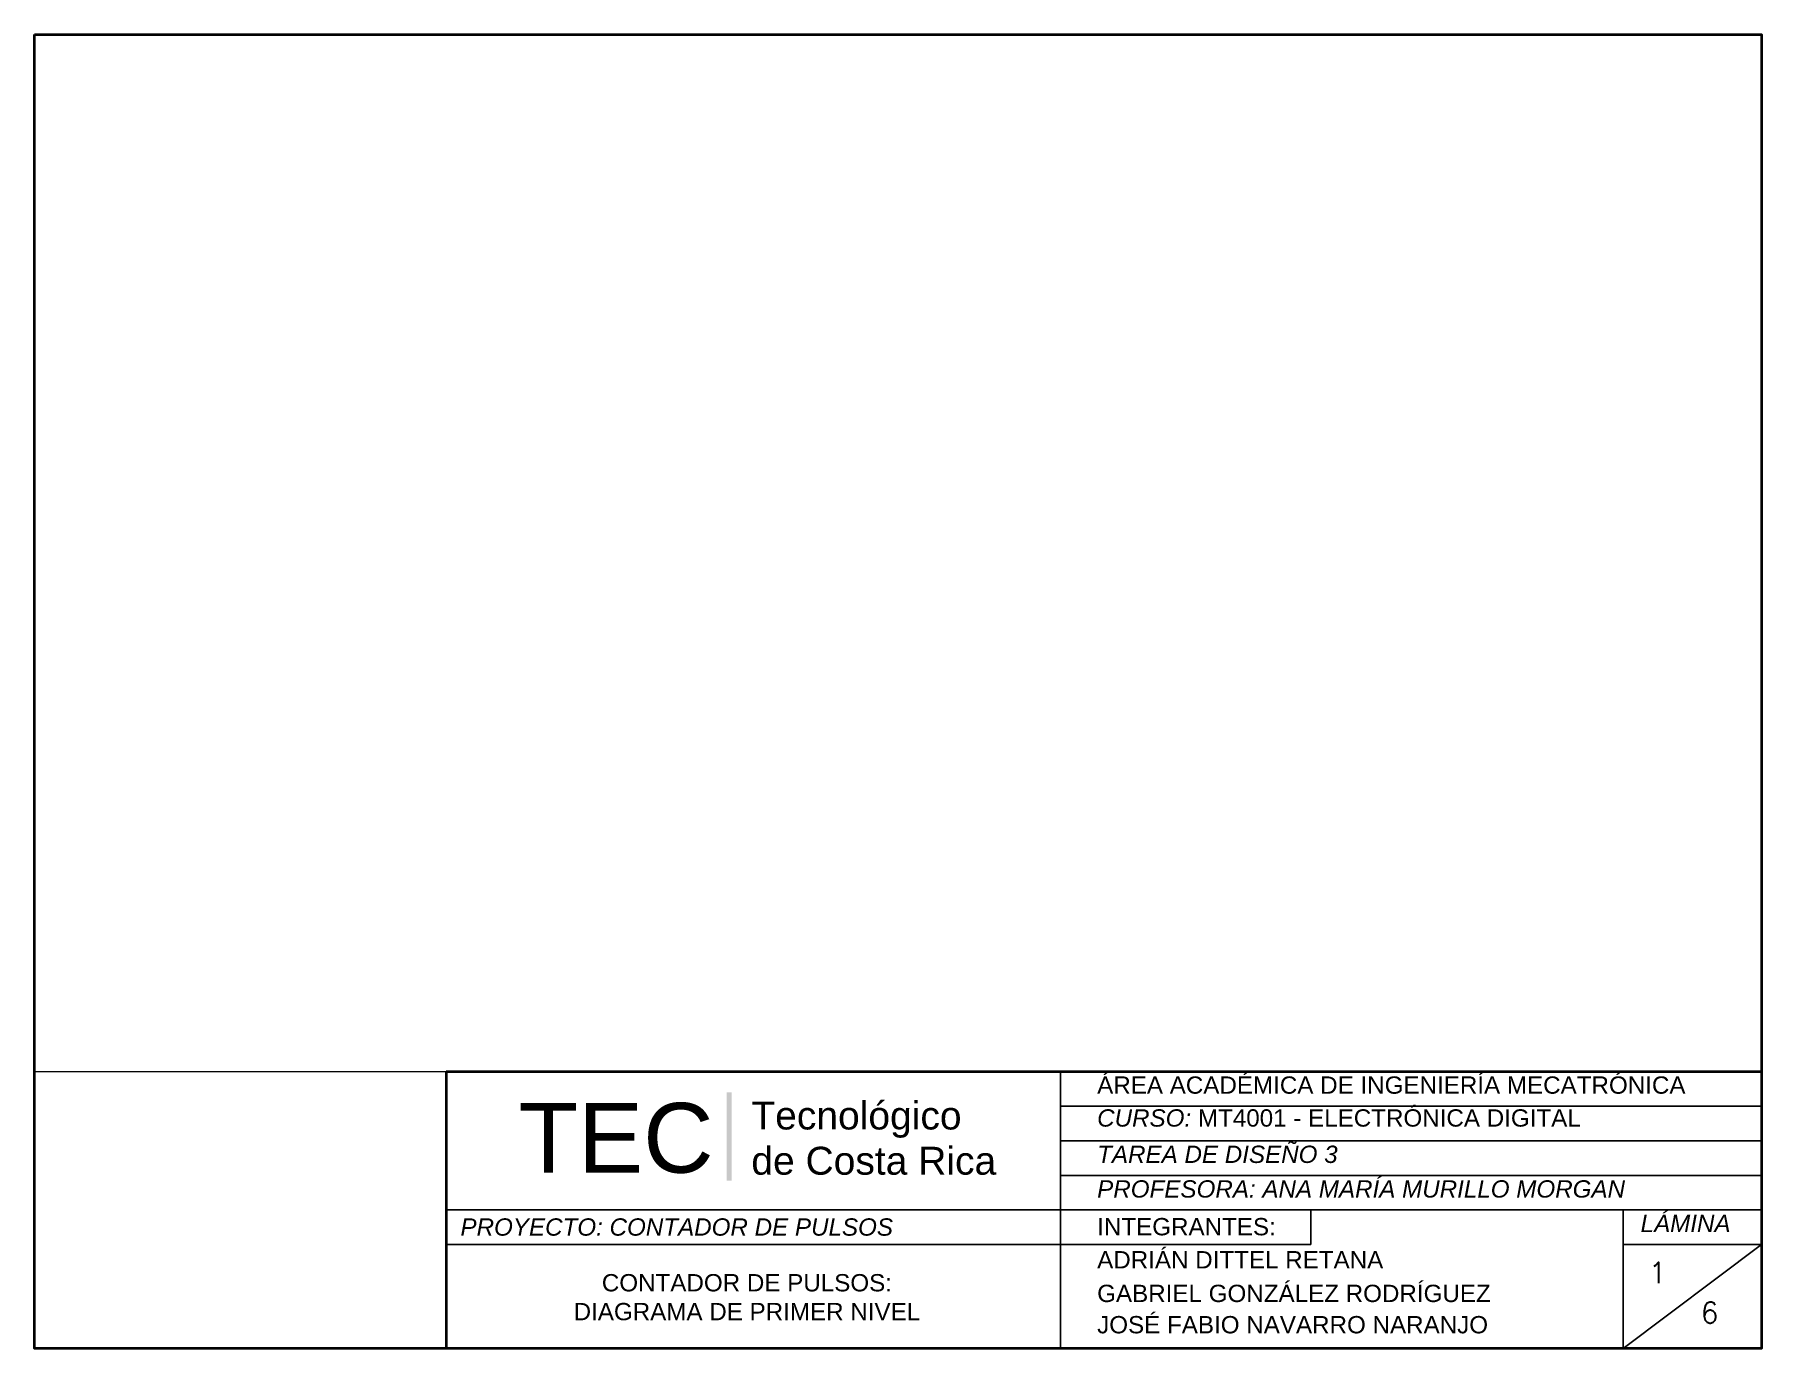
# Paper-space layout '3NIVEL-6' of a CAD drawing. Header units: millimetres. Extents: x 7 to 257, y 6 to 195.
import ezdxf

# ---------------------------------------------------------------- set-up
doc = ezdxf.new("R2010")
doc.units = ezdxf.units.MM
doc.layers.add('Contorno', color=7, linetype='Continuous', lineweight=40)
doc.layers.add('MView', color=7, linetype='Continuous', lineweight=5)
doc.layers.add('Texto', color=7, linetype='Continuous')
doc.styles.add('PDF Arial', font='arial.ttf')
doc.styles.add('s1', font='romans.shx')

psp = doc.layouts.new('3NIVEL-6')

# ---------------------------------------------------------------- linework, layer by layer
for p, q in [((155.44, 5.7), (155.44, 45.7)), ((155.44, 40.7), (256.72, 40.7)), ((155.44, 35.7), (256.72, 35.7)), ((155.44, 30.7), (256.72, 30.7)), ((66.72, 25.7), (155.44, 25.7)), ((155.44, 25.7), (256.72, 25.7)), ((236.72, 25.7), (256.72, 25.7)), ((236.72, 5.7), (236.72, 25.7)), ((66.72, 20.7), (155.44, 20.7)), ((155.44, 20.7), (155.44, 15.7)), ((191.64, 20.7), (155.44, 20.7)), ((236.72, 20.7), (256.72, 20.7)), ((256.72, 20.7), (236.72, 5.7)), ((155.44, 15.7), (155.44, 10.7))]:
    psp.add_line(p, q)
at = {"color": 7}
psp.add_line((191.64, 20.7), (191.64, 25.7), dxfattribs=at)
at = {"color": 251, "true_color": 0x4b4b4b, "transparency": 33554559}
for points in [[(107.95, 42.67), (107.22, 42.67), (107.95, 29.92)], [(107.22, 42.67), (107.95, 29.92), (107.22, 29.92)]]:
    psp.add_solid(points, dxfattribs=at)
at = {"layer": 'Contorno'}
for q in [(66.72, 5.7), (256.72, 45.7)]:
    psp.add_line((66.72, 45.7), q, dxfattribs=at)
psp.add_lwpolyline([(7.26, 195.47), (256.72, 195.47), (256.72, 5.7), (7.26, 5.7)], close=True, dxfattribs=at)

# ---------------------------------------------------------------- texts
at = {"color": 250, "true_color": 0x1c1c1c, "attachment_point": 7, "style": 'PDF Arial'}
for s, insert, char_height in [('TEC', (77.19, 30.94), 10.079), ('Tecnológico', (110.81, 36.11), 4.0315), ('de Costa Rica', (110.81, 30.74), 4.0315)]:
    psp.add_mtext(s, dxfattribs=dict(at, insert=insert, char_height=char_height))
at = {"layer": 'Texto', "attachment_point": 1, "style": 's1'}
for s, insert, char_height, width in [('{\\fArial|b0|i0|c0|p34;ÁREA ACADÉMICA DE INGENIERÍA MECATRÓNICA}', (160.76, 44.99), 2.5, 84.8209), ('{\\fArial|b0|i1|c0|p34;CURSO: \\fArial|b0|i0|c0|p34;MT4001 - ELECTRÓNICA DIGITAL}', (160.76, 40.24), 2.5, 78.8124), ('{\\fArial|b0|i1|c0|p34;TAREA DE DISEÑO 3}', (160.76, 34.99), 2.5, 78.8124), ('{\\fArial|b0|i1|c0|p34;PROFESORA: ANA MARÍA MURILLO MORGAN}', (160.76, 29.99), 2.5, 78.8124), ('{\\fArial|b0|i1|c0|p34;LÁMINA}', (239.25, 25), 2.5, 19.0829), ('{\\fArial|b0|i1|c0|p34;PROYECTO: CONTADOR DE PULSOS}', (68.79, 24.49), 2.5, 91.3061), ('{\\fArial|b0|i0|c0|p34;INTEGRANTES:}', (160.76, 24.54), 2.5, 28.1694), ('{\\fArial|b0|i0|c0|p34;ADRIÁN DITTEL RETANA}', (160.76, 19.76), 2.5, 59.8937), ('1', (240.45, 18.14), 3, 7.4367), ('\\pxqc;{\\fArial|b0|i0|c0|p34;CONTADOR DE PULSOS: \\PDIAGRAMA DE PRIMER NIVEL}', (78.17, 16.44), 2.5, 63.9917), ('{\\fArial|b0|i0|c0|p34;GABRIEL GONZÁLEZ RODRÍGUEZ}', (160.76, 14.9), 2.5, 59.8937), ('{\\fArial|b0|i0|c0|p34;JOSÉ FABIO NAVARRO NARANJO}', (160.76, 10.38), 2.5, 59.8937), ('6', (247.95, 12.36), 3, 9.5415)]:
    psp.add_mtext(s, dxfattribs=dict(at, insert=insert, char_height=char_height, width=width))

# ---------------------------------------------------------------- viewports
at = {"layer": 'MView'}
psp.add_viewport(center=(131.99, 120.59), size=(249.45, 149.7761), view_center_point=(1082.74, 96.34), view_height=245.778, dxfattribs=at)

doc.saveas('drawing.dxf')
